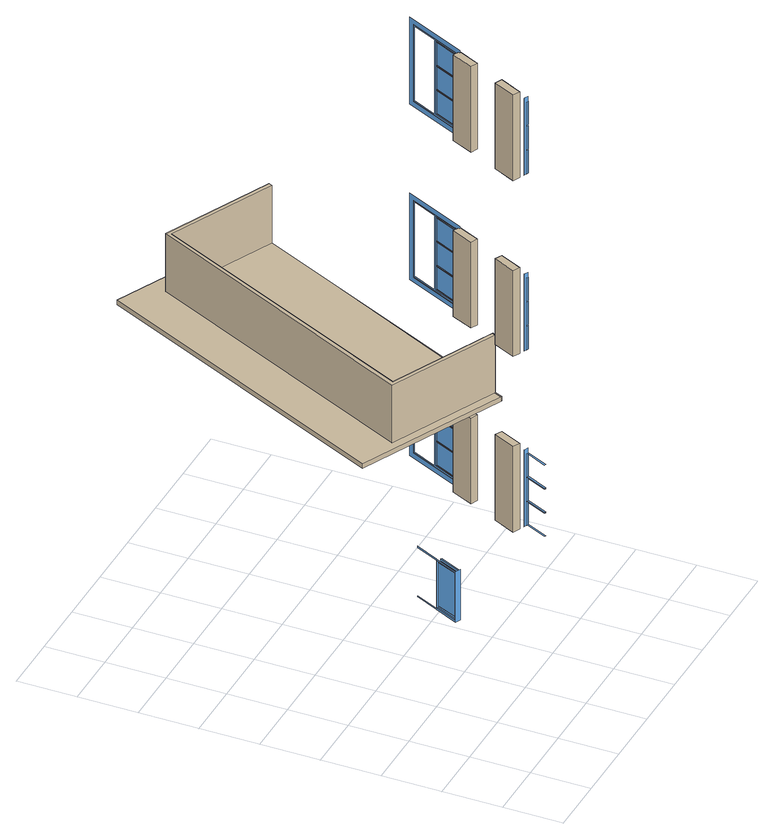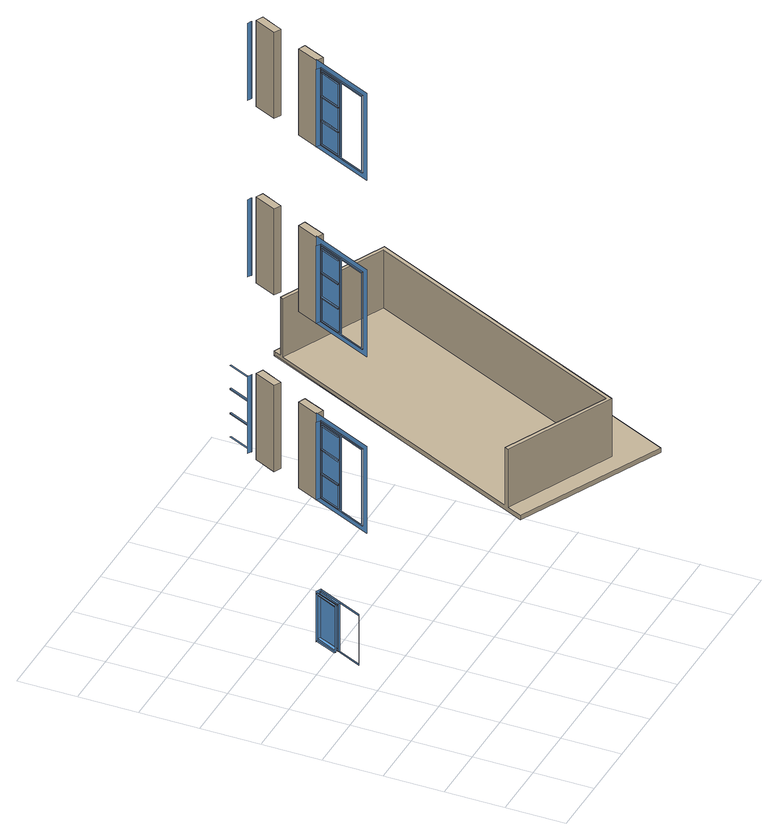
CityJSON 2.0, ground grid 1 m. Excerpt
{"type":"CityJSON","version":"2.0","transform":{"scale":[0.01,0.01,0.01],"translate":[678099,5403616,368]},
"CityObjects":{
"building1":{"type":"Building","attributes":{"measuredHeight":18.85},"children":["building1-1","building1-2","building1-3","building1-4","building1-5","building1-6","building1-7","building1-8"],"geometry":[{"type":"MultiSurface","lod":"3","boundaries":[[[0,1,2,3]],[[4,5,6,7]],[[8,9,10,11]],[[12,13,14,15]],[[16,17,18,19]],[[20,21,22,23]],[[24,25,26,27]],[[28,29,30,31]],[[32,33,34,35]],[[36,37,38,39]],[[40,41,42,43]],[[44,45,46,47]],[[48,13,18,49]],[[50,21,10,51]],[[52,1,6,53]],[[54,34,33,55]],[[56,26,25,57]],[[58,30,29,59]],[[60,46,45,61]],[[62,38,37,63]],[[64,42,41,65]],[[7,6,1,0]],[[19,18,13,12]],[[11,10,21,20]],[[66,67,68,69]],[[70,71,72,73]],[[74,75,76,77]],[[78,68,67,79]],[[80,72,71,81]],[[82,76,75,83]],[[84,85,86,87]],[[88,89,90,91]],[[92,93,94,95]],[[96,97,98,99]],[[100,86,85,101]],[[102,90,89,103]],[[104,94,93,105]],[[106,107,108,109]],[[110,111,112,113]],[[114,115,116,117]],[[118,119,120,121]],[[122,123,124,125]],[[126,127,128,129]],[[130,131,132,133]],[[134,135,136,137]],[[138,139,140,141]],[[142,143,144,145]],[[146,147,148,149]],[[150,116,115,151]],[[152,120,119,153]],[[154,112,111,155]],[[156,128,127,157]],[[158,132,131,159]],[[160,124,123,161]],[[162,140,139,163]],[[164,144,143,165]],[[166,136,135,167]],[[168,169,170,171]],[[172,173,97,96]],[[99,98,174,175]],[[176,177,149,146]],[[174,98,97,173],[146,176,177,149]],[[178,179,180,181],[113,182,183,110],[184,185,118,121],[186,187,114,117]],[[188,189,190,191],[125,192,193,122],[194,195,130,133],[196,197,126,129]],[[198,199,200,201],[137,202,203,134],[204,205,142,145],[206,207,138,141]],[[117,116,208,186]],[[113,112,209,182]],[[185,210,119,118]],[[121,120,211,184]],[[183,212,111,110]],[[187,213,115,114]],[[129,128,214,196]],[[125,124,215,192]],[[195,216,131,130]],[[133,132,217,194]],[[193,218,123,122]],[[197,219,127,126]],[[141,140,220,206]],[[137,136,221,202]],[[205,222,143,142]],[[145,144,223,204]],[[203,224,135,134]],[[207,225,139,138]],[[209,112,111,212]],[[210,211,120,119]],[[213,208,116,115]],[[215,124,123,218]],[[216,217,132,131]],[[219,214,128,127]],[[221,136,135,224]],[[222,223,144,143]],[[225,220,140,139]],[[149,148,226,177]],[[147,146,176,227]],[[153,119,210,228]],[[155,111,212,229]],[[151,115,213,230]],[[159,131,216,231]],[[161,123,218,232]],[[157,127,219,233]],[[165,143,222,234]],[[167,135,224,235]],[[163,139,225,236]],[[237,208,116,150]],[[238,209,112,154]],[[239,211,120,152]],[[240,214,128,156]],[[241,215,124,160]],[[242,217,132,158]],[[243,220,140,162]],[[244,221,136,166]],[[245,223,144,164]],[[168,171,246,247],[148,147,227,226]],[[171,170,248,246]],[[247,249,169,168]],[[172,250,251,175]],[[108,252,253,107],[96,99,175,251,254,255,250,172]],[[175,174,173,172]],[[250,256,257,251]],[[184,211,210,185]],[[186,208,213,187]],[[182,209,212,183]],[[194,217,216,195]],[[196,214,219,197]],[[192,215,218,193]],[[204,223,222,205]],[[206,220,225,207]],[[202,221,224,203]],[[230,213,208,237]],[[229,212,209,238]],[[228,210,211,239]],[[233,219,214,240]],[[258,259,260,261],[262,84,87,263]],[[264,265,266,267],[268,88,91,269]],[[270,271,272,273],[274,92,95,275]],[[262,276,85,84]],[[87,86,277,263]],[[268,278,89,88]],[[91,90,279,269]],[[274,280,93,92]],[[95,94,281,275]],[[276,277,86,85],[282,283,284,285],[180,179,178,181]],[[278,279,90,89],[286,287,288,289],[190,189,188,191]],[[280,281,94,93],[290,291,292,293],[200,199,198,201]]],"semantics":{"surfaces":[{"type":"Window","frameMaterialClass":"Wood","frameMaterialName":"PaintedWood","frameMaterialUncertainty":"0.5","paneMaterialClass":"Glass"}],"values":[0,0,0,0,0,0,0,0,0,0,0,0,0,0,0,0,0,0,0,0,0,0,0,0,0,0,0,0,0,0,0,0,0,0,0,0,0,0,0,0,0,0,0,0,0,0,0,0,0,0,0,0,0,0,0,0,0,0,0,0,0,0,0,0,0,0,0,0,0,0,0,0,0,0,0,0,0,0,0,0,0,0,0,0,0,0,0,0,0,0,0,0,0,0,0,0,0,0,0,0,0,0,0,0,0,0,0,0,0,0,0,0,0,0,0,0,0,0,0,0,0,0,0,0,0,0,0,0,0,0,0,0,0,0,0,0,0,0,0,0,0,0,0,0]}}]},
"building1-1":{"type":"BuildingInstallation","attributes":{"materialUncertainty":"0.3","materialClass":"Wood","materialName":"PaintedWood","relationToConstruction":"outside"},"parents":["building1"],"geometry":[{"type":"MultiSurface","lod":"3","boundaries":[[[294,295,296,297]],[[295,294,298,299]],[[297,296,300,301]],[[294,297,301,298]],[[301,300,299,298]],[[296,295,299,300]]]}]},
"building1-2":{"type":"BuildingInstallation","attributes":{"materialUncertainty":"0.3","materialClass":"Wood","materialName":"PaintedWood","relationToConstruction":"outside"},"parents":["building1"],"geometry":[{"type":"MultiSurface","lod":"3","boundaries":[[[302,303,304,305]],[[303,302,306,307]],[[305,304,308,309]],[[302,305,309,306]],[[309,308,307,306]],[[304,303,307,308]]]}]},
"building1-3":{"type":"BuildingInstallation","attributes":{"materialUncertainty":"0.3","materialClass":"Wood","materialName":"PaintedWood","relationToConstruction":"outside"},"parents":["building1"],"geometry":[{"type":"MultiSurface","lod":"3","boundaries":[[[310,311,312,313]],[[311,310,314,315]],[[313,312,316,317]],[[310,313,317,314]],[[317,316,315,314]],[[312,311,315,316]]]}]},
"building1-4":{"type":"BuildingInstallation","attributes":{"materialUncertainty":"0.3","materialClass":"Wood","materialName":"PaintedWood","relationToConstruction":"outside"},"parents":["building1"],"geometry":[{"type":"MultiSurface","lod":"3","boundaries":[[[318,265,319,320]],[[265,318,321,322]],[[320,319,323,324]],[[318,320,324,321]],[[324,323,322,321]],[[319,265,322,323]]]}]},
"building1-5":{"type":"BuildingInstallation","attributes":{"materialUncertainty":"0.3","materialClass":"Wood","materialName":"PaintedWood","relationToConstruction":"outside"},"parents":["building1"],"geometry":[{"type":"MultiSurface","lod":"3","boundaries":[[[325,259,326,327]],[[259,325,328,329]],[[327,326,330,331]],[[325,327,331,328]],[[331,330,329,328]],[[326,259,329,330]]]}]},
"building1-6":{"type":"BuildingInstallation","attributes":{"materialUncertainty":"0.3","materialClass":"Wood","materialName":"PaintedWood","relationToConstruction":"outside"},"parents":["building1"],"geometry":[{"type":"MultiSurface","lod":"3","boundaries":[[[332,271,333,334]],[[271,332,335,336]],[[334,333,337,338]],[[332,334,338,335]],[[338,337,336,335]],[[333,271,336,337]]]}]},
"building1-7":{"type":"BuildingInstallation","attributes":{"klumMaterialClass":"Wood","klumMaterialIndex":"L001","materialUncertainty":"0.3","_cityeditor_layer":"Unclassified.LoD3","relationToConstruction":"outside"},"parents":["building1"],"geometry":[{"type":"MultiSurface","lod":"3","boundaries":[[[339,340,341,342]],[[343,344,345,346,347,348,349,350,351,352,353,354]],[[354,343,339,342]],[[344,345,341,340]],[[343,344,340,339],[355,356,357,358,359,360,361,362]],[[345,346,363,364,353,354,342,341]],[[365,366,367,368]],[[359,358,357,360]],[[360,359,365,368]],[[358,357,367,366]]]}]},
"building1-8":{"type":"BuildingInstallation","attributes":{"materialUncertainty":"1","_cityeditor_layer":"Unclassified.LoD3","relationToConstruction":"outside"},"parents":["building1"],"geometry":[{"type":"MultiSurface","lod":"3","boundaries":[[[349,350,369,370]],[[353,364,371,352]],[[364,363,372,371]],[[370,369,373,374]],[[349,370,374,348]],[[363,346,347,372]],[[369,350,351,373]],[[347,348,374,373,351,352,371,372]]]}]}
},
"vertices":[
[249,117,303],[247,118,303],[230,82,303],[232,81,303],[232,81,345],[230,82,345],[247,118,345],[249,117,345],[232,81,389],[230,82,389],[247,118,389],[249,117,389],[249,117,391],[247,118,391],[230,82,391],[232,81,391],[232,81,433],[230,82,433],[247,118,433],[249,117,433],[249,117,347],[247,118,347],[230,82,347],[232,81,347],[246,119,711],[247,118,711],[247,118,753],[246,119,753],[246,119,667],[247,118,667],[247,118,709],[246,119,709],[246,119,623],[247,118,623],[247,118,665],[246,119,665],[246,119,1031],[247,118,1031],[247,118,1073],[246,119,1073],[246,119,987],[247,118,987],[247,118,1029],[246,119,1029],[246,119,943],[247,118,943],[247,118,985],[246,119,985],[246,119,391],[246,119,433],[246,119,347],[246,119,389],[246,119,303],[246,119,345],[249,117,665],[249,117,623],[249,117,753],[249,117,711],[249,117,709],[249,117,667],[249,117,985],[249,117,943],[249,117,1073],[249,117,1031],[249,117,1029],[249,117,987],[247,124,618],[248,123,618],[248,123,758],[247,124,758],[247,124,938],[248,123,938],[248,123,1078],[247,124,1078],[247,124,298],[248,123,298],[248,123,438],[247,124,438],[254,120,758],[254,120,618],[254,120,1078],[254,120,938],[254,120,438],[254,120,298],[314,267,1078],[315,267,1078],[315,267,938],[314,267,938],[314,267,438],[315,267,438],[315,267,298],[314,267,298],[314,267,758],[315,267,758],[315,267,618],[314,267,618],[315,268,130],[317,267,130],[317,267,44],[315,268,44],[322,263,938],[322,263,1078],[322,263,298],[322,263,438],[322,263,618],[322,263,758],[323,263,41],[314,267,41],[314,267,133],[323,263,133],[317,271,1073],[318,271,1073],[318,271,1031],[317,271,1031],[317,271,985],[318,271,985],[318,271,943],[317,271,943],[317,271,1029],[318,271,1029],[318,271,987],[317,271,987],[317,271,433],[318,271,433],[318,271,391],[317,271,391],[317,271,345],[318,271,345],[318,271,303],[317,271,303],[317,271,389],[318,271,389],[318,271,347],[317,271,347],[317,271,753],[318,271,753],[318,271,711],[317,271,711],[317,271,665],[318,271,665],[318,271,623],[317,271,623],[317,271,709],[318,271,709],[318,271,667],[317,271,667],[318,268,48],[322,266,48],[322,266,126],[318,268,126],[320,270,943],[320,270,985],[320,270,987],[320,270,1029],[320,270,1031],[320,270,1073],[320,270,303],[320,270,345],[320,270,347],[320,270,389],[320,270,391],[320,270,433],[320,270,623],[320,270,665],[320,270,667],[320,270,709],[320,270,711],[320,270,753],[322,265,44],[324,264,44],[324,264,130],[322,265,130],[333,306,130],[335,305,130],[335,305,44],[333,306,44],[334,304,48],[334,304,126],[335,309,941],[316,269,941],[316,269,1075],[335,309,1075],[334,307,1031],[334,307,1073],[334,307,987],[334,307,1029],[334,307,943],[334,307,985],[335,309,301],[316,269,301],[316,269,435],[335,309,435],[334,307,391],[334,307,433],[334,307,347],[334,307,389],[334,307,303],[334,307,345],[335,309,621],[316,269,621],[316,269,755],[335,309,755],[334,307,711],[334,307,753],[334,307,667],[334,307,709],[334,307,623],[334,307,665],[335,307,943],[335,307,1031],[335,307,1029],[335,307,987],[335,307,1073],[335,307,985],[335,307,303],[335,307,391],[335,307,389],[335,307,347],[335,307,433],[335,307,345],[335,307,623],[335,307,711],[335,307,709],[335,307,667],[335,307,753],[335,307,665],[339,301,126],[339,301,48],[337,306,1029],[337,306,1073],[337,306,985],[337,306,389],[337,306,433],[337,306,345],[337,306,709],[337,306,753],[337,306,665],[337,306,943],[337,306,1031],[337,306,987],[337,306,303],[337,306,391],[337,306,347],[337,306,623],[337,306,711],[337,306,667],[339,303,130],[339,303,44],[342,302,130],[342,302,44],[333,307,130],[333,307,44],[352,347,133],[352,347,41],[351,346,44],[351,346,130],[335,306,130],[335,306,44],[359,363,929],[310,258,929],[310,258,1087],[359,363,1087],[355,355,1078],[355,355,938],[359,363,289],[310,258,289],[310,258,447],[359,363,447],[355,355,438],[355,355,298],[359,363,609],[310,258,609],[310,258,767],[359,363,767],[355,355,758],[355,355,618],[356,354,1078],[356,354,938],[356,354,438],[356,354,298],[356,354,758],[356,354,618],[336,312,1075],[336,312,941],[355,352,941],[355,352,1075],[336,312,435],[336,312,301],[355,352,301],[355,352,435],[336,312,755],[336,312,621],[355,352,621],[355,352,755],
[251,132,929],[269,170,929],[269,170,1085],[251,132,1085],[239,138,929],[257,176,929],[257,176,1085],[239,138,1085],
[251,132,609],[269,170,609],[269,170,765],[251,132,765],[239,138,609],[257,176,609],[257,176,765],[239,138,765],
[251,132,289],[269,170,289],[269,170,445],[251,132,445],[239,138,289],[257,176,289],[257,176,445],[239,138,445],
[293,221,289],[310,258,445],[293,221,445],[281,226,289],[298,264,289],[298,264,445],[281,226,445],
[293,221,929],[310,258,1085],[293,221,1085],[281,226,929],[298,264,929],[298,264,1085],[281,226,1085],
[293,221,609],[310,258,765],[293,221,765],[281,226,609],[298,264,609],[298,264,765],[281,226,765],
[261,800,500],[21,286,500],[21,286,508],[261,800,508],[509,683,500],[269,170,500],[269,170,508],[275,183,508],[275,183,613],[278,189,613],[278,189,508],[494,651,508],[494,651,613],[497,657,613],[497,657,508],[509,683,508],[298,771,500],[283,738,500],[288,735,500],[88,308,500],[107,299,500],[307,726,500],[317,721,500],[333,755,500],[90,269,508],[312,743,508],[107,299,466],[88,308,466],[288,735,466],[307,726,466],
[315,735,508],[99,272,508],[312,743,613],[90,269,613],[315,735,613],[99,272,613]
]}
